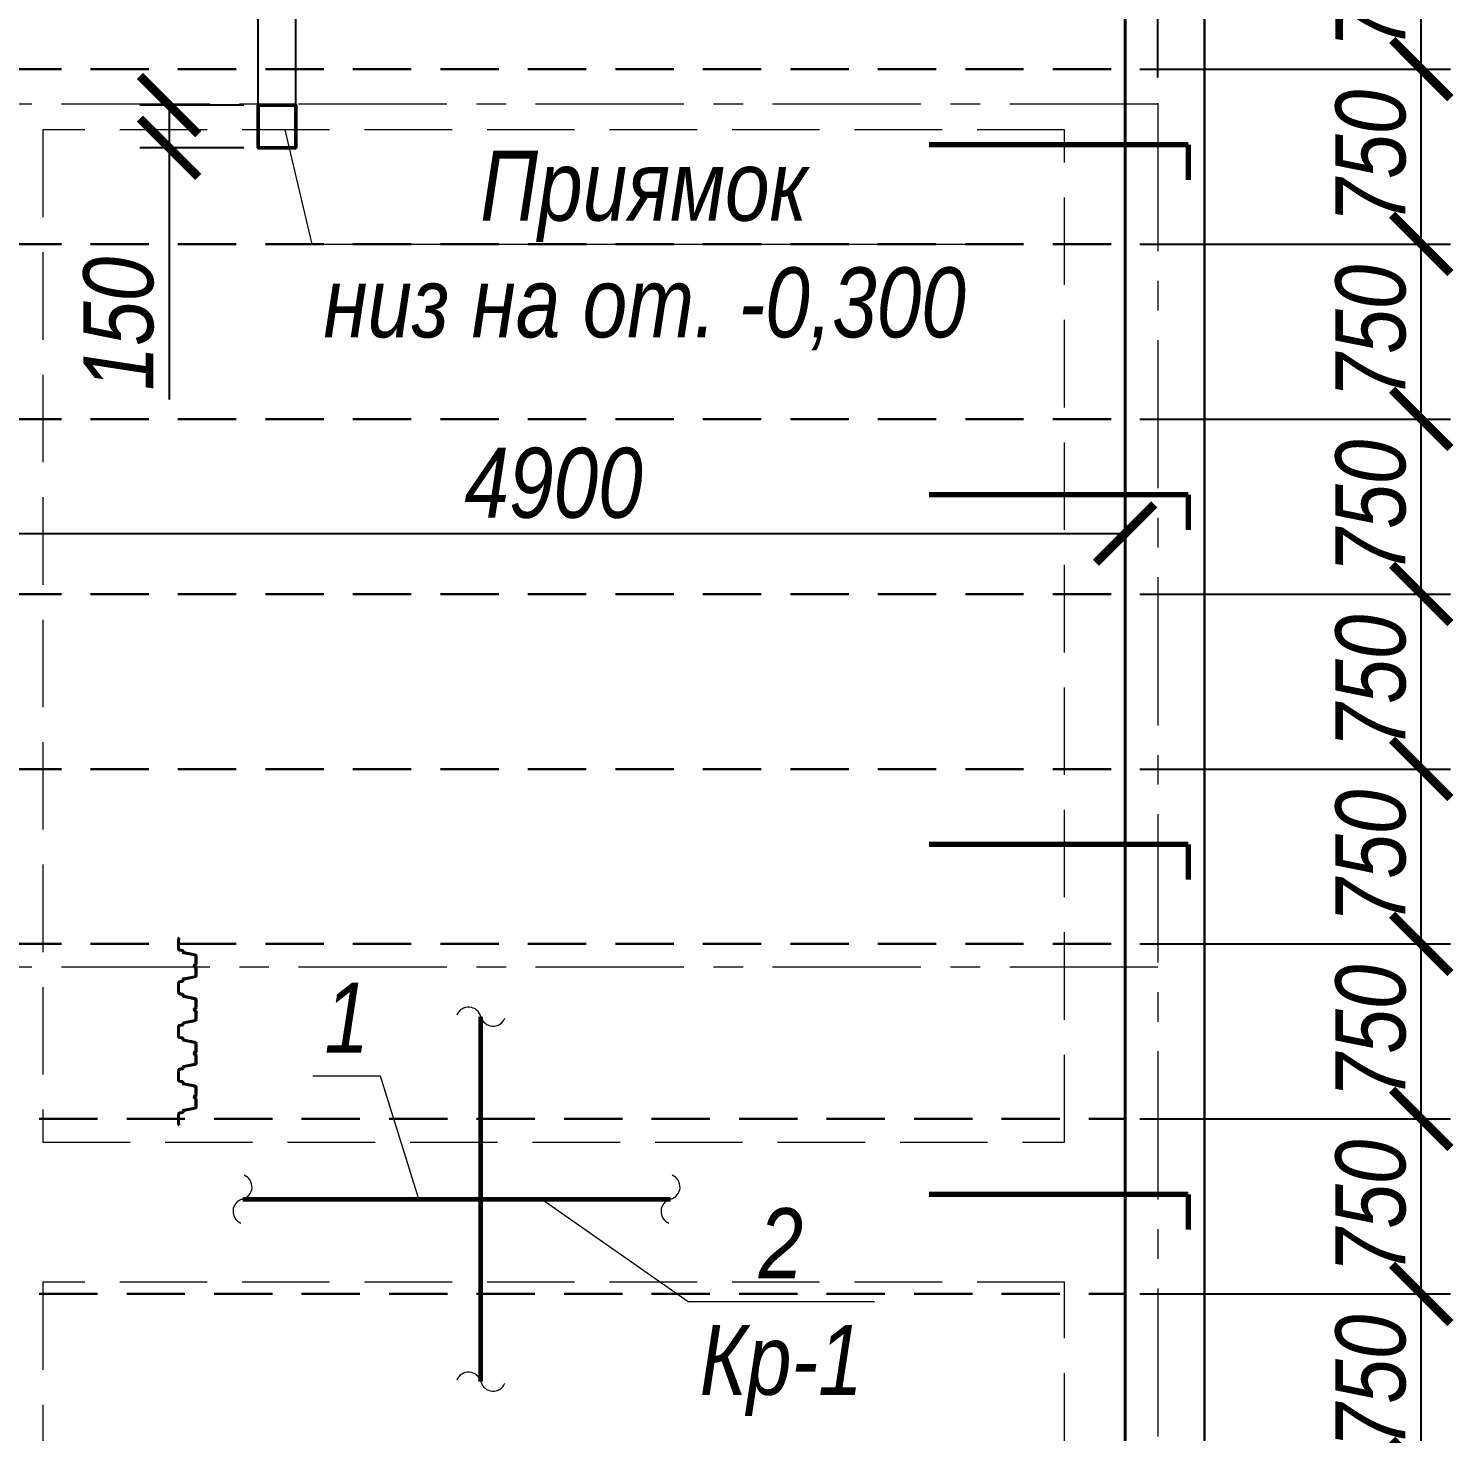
# Model space of a CAD drawing. Header units: millimetres. Extents: x 1582001 to 3303937, y 226471 to 491235.
# Drawn here: x 1598112 to 1604220, y 305023 to 311036 of the extents above; entities that cross this region are included whole.
import ezdxf

# ---------------------------------------------------------------- set-up
doc = ezdxf.new("R2010")
doc.units = ezdxf.units.MM
for name, pattern in [('CENTER', [50.8, 31.75, -6.35, 6.35, -6.35]), ('DASHED2', [0.375, 0.25, -0.125]), ('GOST2.303 4', [7, 5, -2, 0])]:
    doc.linetypes.add(name, pattern=pattern)
doc.layers.get('Defpoints').update_dxf_attribs({"color": 255, "lineweight": 30})
for name, color, linetype, lineweight in [('Окна', 4, 'Continuous', 18), ('Оси', 251, 'CENTER', 9), ('перекрытия', 7, 'Continuous', 40), ('Размеры', 7, 'Continuous', 18), ('средние', 92, 'Continuous', 30), ('Стены несущие', 7, 'Continuous', 40), ('тонкие', 163, 'Continuous', 20), ('Штриховки', 251, 'Continuous', 20)]:
    doc.layers.add(name, color=color, linetype=linetype, lineweight=lineweight)
doc.styles.get("Standard").update_dxf_attribs({"font": 'ARIALNI.TTF', "height": 300})
doc.styles.add('Текст', font='ARIALNI.TTF')
doc.dimstyles.new('ISO-25', dxfattribs={"dimscale": 100, "dimtxt": 2.5, "dimasz": 2.5, "dimexe": 1.25, "dimexo": 0.625, "dimtad": 1, "dimdec": 0, "dimtxsty": 'Standard', "dimblk": 'ARCHTICK', "dimcen": 2.5, "dimadec": 0, "dimazin": 0, "dimtfac": 1, "dimtdec": 0, "dimtmove": 0, "dimatfit": 3, "dimfxl": 0, "dimarcsym": 0})

# ---------------------------------------------------------------- blocks, each defined once
blk = doc.blocks.new('_ArchTick')
at = {"color": 0, "linetype": 'ByBlock', "const_width": 0.15}
blk.add_lwpolyline([(-0.5, -0.5), (0.5, 0.5)], dxfattribs=at)
blk = doc.blocks.new('*D1530')
at = {"layer": 'Defpoints', "color": 0, "lineweight": -3, "ltscale": 100, "transparency": 16777216}
for p in [(1602812.4, 305612.3), (1604081.7, 305612.3), (1602812.4, 304862.3)]:
    blk.add_point(p, dxfattribs=at)
at = {"layer": 'Размеры', "color": 0, "lineweight": -2, "ltscale": 100, "transparency": 16777216}
for p, q in [((1602874.9, 305612.3), (1604206.7, 305612.3)), ((1604081.7, 304862.3), (1604081.7, 305612.3)), ((1602874.9, 304862.3), (1604206.7, 304862.3))]:
    blk.add_line(p, q, dxfattribs=at)
at = {"layer": 'Размеры', "color": 0, "lineweight": -2, "ltscale": 100, "transparency": 16777216, "xscale": 250, "yscale": 250, "zscale": 250}
for p, rotation in [((1604081.7, 305612.3), 90), ((1604081.7, 304862.3), 270)]:
    blk.add_blockref('_ArchTick', p, dxfattribs=dict(at, rotation=rotation))
at = {"layer": 'Размеры', "color": 0, "ltscale": 100, "transparency": 16777216, "insert": (1603866, 305237.3), "char_height": 300, "attachment_point": 5, "rotation": 90}
blk.add_mtext('750', dxfattribs=at)
blk = doc.blocks.new('*D1531')
at = {"layer": 'Defpoints', "color": 0, "lineweight": -3, "ltscale": 100, "transparency": 16777216}
for p in [(1602812.4, 306362.3), (1604081.7, 306362.3), (1602812.4, 305612.3)]:
    blk.add_point(p, dxfattribs=at)
at = {"layer": 'Размеры', "color": 0, "lineweight": -2, "ltscale": 100, "transparency": 16777216}
for p, q in [((1602874.9, 306362.3), (1604206.7, 306362.3)), ((1604081.7, 305612.3), (1604081.7, 306362.3)), ((1602874.9, 305612.3), (1604206.7, 305612.3))]:
    blk.add_line(p, q, dxfattribs=at)
at = {"layer": 'Размеры', "color": 0, "lineweight": -2, "ltscale": 100, "transparency": 16777216, "xscale": 250, "yscale": 250, "zscale": 250}
for p, rotation in [((1604081.7, 306362.3), 90), ((1604081.7, 305612.3), 270)]:
    blk.add_blockref('_ArchTick', p, dxfattribs=dict(at, rotation=rotation))
at = {"layer": 'Размеры', "color": 0, "ltscale": 100, "transparency": 16777216, "insert": (1603866, 305987.3), "char_height": 300, "attachment_point": 5, "rotation": 90}
blk.add_mtext('750', dxfattribs=at)
blk = doc.blocks.new('*D1532')
at = {"layer": 'Defpoints', "color": 0, "lineweight": -3, "ltscale": 100, "transparency": 16777216}
for p in [(1602812.4, 307112.3), (1604081.7, 307112.3), (1602812.4, 306362.3)]:
    blk.add_point(p, dxfattribs=at)
at = {"layer": 'Размеры', "color": 0, "lineweight": -2, "ltscale": 100, "transparency": 16777216}
for p, q in [((1602874.9, 307112.3), (1604206.7, 307112.3)), ((1604081.7, 306362.3), (1604081.7, 307112.3)), ((1602874.9, 306362.3), (1604206.7, 306362.3))]:
    blk.add_line(p, q, dxfattribs=at)
at = {"layer": 'Размеры', "color": 0, "lineweight": -2, "ltscale": 100, "transparency": 16777216, "xscale": 250, "yscale": 250, "zscale": 250}
for p, rotation in [((1604081.7, 307112.3), 90), ((1604081.7, 306362.3), 270)]:
    blk.add_blockref('_ArchTick', p, dxfattribs=dict(at, rotation=rotation))
at = {"layer": 'Размеры', "color": 0, "ltscale": 100, "transparency": 16777216, "insert": (1603866, 306737.3), "char_height": 300, "attachment_point": 5, "rotation": 90}
blk.add_mtext('750', dxfattribs=at)
blk = doc.blocks.new('*D1533')
at = {"layer": 'Defpoints', "color": 0, "lineweight": -3, "ltscale": 100, "transparency": 16777216}
for p in [(1602812.4, 307862.3), (1604081.7, 307862.3), (1602812.4, 307112.3)]:
    blk.add_point(p, dxfattribs=at)
at = {"layer": 'Размеры', "color": 0, "lineweight": -2, "ltscale": 100, "transparency": 16777216}
for p, q in [((1602874.9, 307862.3), (1604206.7, 307862.3)), ((1604081.7, 307112.3), (1604081.7, 307862.3)), ((1602874.9, 307112.3), (1604206.7, 307112.3))]:
    blk.add_line(p, q, dxfattribs=at)
at = {"layer": 'Размеры', "color": 0, "lineweight": -2, "ltscale": 100, "transparency": 16777216, "xscale": 250, "yscale": 250, "zscale": 250}
for p, rotation in [((1604081.7, 307862.3), 90), ((1604081.7, 307112.3), 270)]:
    blk.add_blockref('_ArchTick', p, dxfattribs=dict(at, rotation=rotation))
at = {"layer": 'Размеры', "color": 0, "ltscale": 100, "transparency": 16777216, "insert": (1603866, 307487.3), "char_height": 300, "attachment_point": 5, "rotation": 90}
blk.add_mtext('750', dxfattribs=at)
blk = doc.blocks.new('*D1534')
at = {"layer": 'Defpoints', "color": 0, "lineweight": -3, "ltscale": 100, "transparency": 16777216}
for p in [(1602812.4, 308612.3), (1604081.7, 308612.3), (1602812.4, 307862.3)]:
    blk.add_point(p, dxfattribs=at)
at = {"layer": 'Размеры', "color": 0, "lineweight": -2, "ltscale": 100, "transparency": 16777216}
for p, q in [((1602874.9, 308612.3), (1604206.7, 308612.3)), ((1604081.7, 307862.3), (1604081.7, 308612.3)), ((1602874.9, 307862.3), (1604206.7, 307862.3))]:
    blk.add_line(p, q, dxfattribs=at)
at = {"layer": 'Размеры', "color": 0, "lineweight": -2, "ltscale": 100, "transparency": 16777216, "xscale": 250, "yscale": 250, "zscale": 250}
for p, rotation in [((1604081.7, 308612.3), 90), ((1604081.7, 307862.3), 270)]:
    blk.add_blockref('_ArchTick', p, dxfattribs=dict(at, rotation=rotation))
at = {"layer": 'Размеры', "color": 0, "ltscale": 100, "transparency": 16777216, "insert": (1603866, 308237.3), "char_height": 300, "attachment_point": 5, "rotation": 90}
blk.add_mtext('750', dxfattribs=at)
blk = doc.blocks.new('*D1535')
at = {"layer": 'Defpoints', "color": 0, "lineweight": -3, "ltscale": 100, "transparency": 16777216}
for p in [(1602812.4, 309362.3), (1604081.7, 309362.3), (1602812.4, 308612.3)]:
    blk.add_point(p, dxfattribs=at)
at = {"layer": 'Размеры', "color": 0, "lineweight": -2, "ltscale": 100, "transparency": 16777216}
for p, q in [((1602874.9, 309362.3), (1604206.7, 309362.3)), ((1604081.7, 308612.3), (1604081.7, 309362.3)), ((1602874.9, 308612.3), (1604206.7, 308612.3))]:
    blk.add_line(p, q, dxfattribs=at)
at = {"layer": 'Размеры', "color": 0, "lineweight": -2, "ltscale": 100, "transparency": 16777216, "xscale": 250, "yscale": 250, "zscale": 250}
for p, rotation in [((1604081.7, 309362.3), 90), ((1604081.7, 308612.3), 270)]:
    blk.add_blockref('_ArchTick', p, dxfattribs=dict(at, rotation=rotation))
at = {"layer": 'Размеры', "color": 0, "ltscale": 100, "transparency": 16777216, "insert": (1603866, 308987.3), "char_height": 300, "attachment_point": 5, "rotation": 90}
blk.add_mtext('750', dxfattribs=at)
blk = doc.blocks.new('*D1536')
at = {"layer": 'Defpoints', "color": 0, "lineweight": -3, "ltscale": 100, "transparency": 16777216}
for p in [(1602812.4, 310112.3), (1604081.7, 310112.3), (1602812.4, 309362.3)]:
    blk.add_point(p, dxfattribs=at)
at = {"layer": 'Размеры', "color": 0, "lineweight": -2, "ltscale": 100, "transparency": 16777216}
for p, q in [((1602874.9, 310112.3), (1604206.7, 310112.3)), ((1604081.7, 309362.3), (1604081.7, 310112.3)), ((1602874.9, 309362.3), (1604206.7, 309362.3))]:
    blk.add_line(p, q, dxfattribs=at)
at = {"layer": 'Размеры', "color": 0, "lineweight": -2, "ltscale": 100, "transparency": 16777216, "xscale": 250, "yscale": 250, "zscale": 250}
for p, rotation in [((1604081.7, 310112.3), 90), ((1604081.7, 309362.3), 270)]:
    blk.add_blockref('_ArchTick', p, dxfattribs=dict(at, rotation=rotation))
at = {"layer": 'Размеры', "color": 0, "ltscale": 100, "transparency": 16777216, "insert": (1603866, 309737.3), "char_height": 300, "attachment_point": 5, "rotation": 90}
blk.add_mtext('750', dxfattribs=at)
blk = doc.blocks.new('*D1537')
at = {"layer": 'Defpoints', "color": 0, "lineweight": -3, "ltscale": 100, "transparency": 16777216}
for p in [(1602812.4, 310862.3), (1604081.7, 310862.3), (1602812.4, 310112.3)]:
    blk.add_point(p, dxfattribs=at)
at = {"layer": 'Размеры', "color": 0, "lineweight": -2, "ltscale": 100, "transparency": 16777216}
for p, q in [((1602874.9, 310862.3), (1604206.7, 310862.3)), ((1604081.7, 310112.3), (1604081.7, 310862.3)), ((1602874.9, 310112.3), (1604206.7, 310112.3))]:
    blk.add_line(p, q, dxfattribs=at)
at = {"layer": 'Размеры', "color": 0, "lineweight": -2, "ltscale": 100, "transparency": 16777216, "xscale": 250, "yscale": 250, "zscale": 250}
for p, rotation in [((1604081.7, 310862.3), 90), ((1604081.7, 310112.3), 270)]:
    blk.add_blockref('_ArchTick', p, dxfattribs=dict(at, rotation=rotation))
at = {"layer": 'Размеры', "color": 0, "ltscale": 100, "transparency": 16777216, "insert": (1603866, 310487.3), "char_height": 300, "attachment_point": 5, "rotation": 90}
blk.add_mtext('750', dxfattribs=at)
blk = doc.blocks.new('*D1538')
at = {"layer": 'Defpoints', "color": 0, "lineweight": -3, "ltscale": 100, "transparency": 16777216}
for p in [(1602812.4, 311612.3), (1604081.7, 311612.3), (1602812.4, 310862.3)]:
    blk.add_point(p, dxfattribs=at)
at = {"layer": 'Размеры', "color": 0, "lineweight": -2, "ltscale": 100, "transparency": 16777216}
for p, q in [((1602874.9, 311612.3), (1604206.7, 311612.3)), ((1604081.7, 310862.3), (1604081.7, 311612.3)), ((1602874.9, 310862.3), (1604206.7, 310862.3))]:
    blk.add_line(p, q, dxfattribs=at)
at = {"layer": 'Размеры', "color": 0, "lineweight": -2, "ltscale": 100, "transparency": 16777216, "xscale": 250, "yscale": 250, "zscale": 250}
for p, rotation in [((1604081.7, 311612.3), 90), ((1604081.7, 310862.3), 270)]:
    blk.add_blockref('_ArchTick', p, dxfattribs=dict(at, rotation=rotation))
at = {"layer": 'Размеры', "color": 0, "ltscale": 100, "transparency": 16777216, "insert": (1603866, 311237.3), "char_height": 300, "attachment_point": 5, "rotation": 90}
blk.add_mtext('750', dxfattribs=at)
blk = doc.blocks.new('*D1506')
at = {"layer": 'Defpoints', "color": 0, "lineweight": -3, "ltscale": 100, "transparency": 16777216}
for p in [(1602812.4, 309164.6), (1597912.4, 309118.8), (1602812.4, 308871.2)]:
    blk.add_point(p, dxfattribs=at)
at = {"layer": 'Размеры', "color": 0, "lineweight": -2, "ltscale": 100, "transparency": 16777216}
for p, q in [((1602812.4, 309102.1), (1602812.4, 308746.2)), ((1597912.4, 309056.3), (1597912.4, 308746.2)), ((1597912.4, 308871.2), (1602812.4, 308871.2))]:
    blk.add_line(p, q, dxfattribs=at)
at = {"layer": 'Размеры', "color": 0, "lineweight": -2, "ltscale": 100, "transparency": 16777216, "xscale": 250, "yscale": 250, "zscale": 250, "rotation": 180}
blk.add_blockref('_ArchTick', (1597912.4, 308871.2), dxfattribs=at)
at = {"layer": 'Размеры', "color": 0, "lineweight": -2, "ltscale": 100, "transparency": 16777216, "xscale": 250, "yscale": 250, "zscale": 250}
blk.add_blockref('_ArchTick', (1602812.4, 308871.2), dxfattribs=at)
at = {"layer": 'Размеры', "color": 0, "ltscale": 100, "transparency": 16777216, "insert": (1600362.4, 309086.9), "char_height": 300, "attachment_point": 5}
blk.add_mtext('4900', dxfattribs=at)
blk = doc.blocks.new('*D2059')
at = {"layer": 'Defpoints', "color": 0, "lineweight": -3, "ltscale": 100, "transparency": 16777216}
for p in [(1599096.4, 311699.6), (1599096.4, 310524.9), (1599257.1, 310524.9)]:
    blk.add_point(p, dxfattribs=at)
at = {"layer": 'Размеры', "color": 0, "lineweight": -2, "ltscale": 100, "transparency": 16777216}
for p, q in [((1599096.4, 310587.4), (1599096.4, 311824.6)), ((1599257.1, 310587.4), (1599257.1, 311824.6)), ((1599096.4, 311699.6), (1598195.7, 311699.6)), ((1599257.1, 311699.6), (1599096.4, 311699.6))]:
    blk.add_line(p, q, dxfattribs=at)
at = {"layer": 'Размеры', "color": 0, "lineweight": -2, "ltscale": 100, "transparency": 16777216, "xscale": 250, "yscale": 250, "zscale": 250, "rotation": 180}
blk.add_blockref('_ArchTick', (1599096.4, 311699.6), dxfattribs=at)
at = {"layer": 'Размеры', "color": 0, "lineweight": -2, "ltscale": 100, "transparency": 16777216, "xscale": 250, "yscale": 250, "zscale": 250}
blk.add_blockref('_ArchTick', (1599257.1, 311699.6), dxfattribs=at)
at = {"layer": 'Размеры', "color": 0, "ltscale": 100, "transparency": 16777216, "insert": (1598521, 311915.3), "char_height": 300, "attachment_point": 5}
blk.add_mtext('150', dxfattribs=at)
blk = doc.blocks.new('*D2060')
at = {"layer": 'Defpoints', "color": 0, "lineweight": -3, "ltscale": 100, "transparency": 16777216}
for p in [(1602952.4, 311699.6), (1599257.1, 310763.6), (1602952.4, 310763.6)]:
    blk.add_point(p, dxfattribs=at)
at = {"layer": 'Размеры', "color": 0, "lineweight": -2, "ltscale": 100, "transparency": 16777216}
for p, q in [((1599257.1, 310826.1), (1599257.1, 311824.6)), ((1602952.4, 310826.1), (1602952.4, 311824.6)), ((1599257.1, 311699.6), (1602952.4, 311699.6))]:
    blk.add_line(p, q, dxfattribs=at)
at = {"layer": 'Размеры', "color": 0, "lineweight": -2, "ltscale": 100, "transparency": 16777216, "xscale": 250, "yscale": 250, "zscale": 250, "rotation": 180}
blk.add_blockref('_ArchTick', (1599257.1, 311699.6), dxfattribs=at)
at = {"layer": 'Размеры', "color": 0, "lineweight": -2, "ltscale": 100, "transparency": 16777216, "xscale": 250, "yscale": 250, "zscale": 250}
blk.add_blockref('_ArchTick', (1602952.4, 311699.6), dxfattribs=at)
at = {"layer": 'Размеры', "color": 0, "ltscale": 100, "transparency": 16777216, "insert": (1601104.7, 311915.3), "char_height": 300, "attachment_point": 5}
blk.add_mtext('3650', dxfattribs=at)
blk = doc.blocks.new('*D2061')
at = {"layer": 'Defpoints', "color": 0, "lineweight": -3, "ltscale": 100, "transparency": 16777216}
for p in [(1599096.4, 310708.1), (1598714.1, 310524.9), (1599096.4, 310524.9)]:
    blk.add_point(p, dxfattribs=at)
at = {"layer": 'Размеры', "color": 0, "lineweight": -2, "ltscale": 100, "transparency": 16777216}
for p, q in [((1599033.9, 310708.1), (1598589.1, 310708.1)), ((1598714.1, 310708.1), (1598714.1, 310524.9)), ((1599033.9, 310524.9), (1598589.1, 310524.9)), ((1598714.1, 310524.9), (1598714.1, 309445.9))]:
    blk.add_line(p, q, dxfattribs=at)
at = {"layer": 'Размеры', "color": 0, "lineweight": -2, "ltscale": 100, "transparency": 16777216, "xscale": 250, "yscale": 250, "zscale": 250}
for p, rotation in [((1598714.1, 310708.1), 90), ((1598714.1, 310524.9), 270)]:
    blk.add_blockref('_ArchTick', p, dxfattribs=dict(at, rotation=rotation))
at = {"layer": 'Размеры', "color": 0, "ltscale": 100, "transparency": 16777216, "insert": (1598498.4, 309771.3), "char_height": 300, "attachment_point": 5, "rotation": 90}
blk.add_mtext('150', dxfattribs=at)

msp = doc.modelspace()

# ---------------------------------------------------------------- linework, layer by layer
at = {"layer": 'Окна', "color": 1, "lineweight": 50}
msp.add_lwpolyline([(1599096.4, 310708.1), (1599257.1, 310708.1), (1599257.1, 310524.9), (1599096.4, 310524.9)], close=True, dxfattribs=at)
at = {"layer": 'Оси', "ltscale": 20}
for p, q in [((1602952.4, 316812.3), (1602952.4, 296389.3)), ((1602952.4, 310712.3), (1584888.8, 310712.3)), ((1602952.4, 307012.3), (1584888.8, 307012.3))]:
    msp.add_line(p, q, dxfattribs=at)
at = {"layer": 'перекрытия', "lineweight": 40, "ltscale": 100}
for p, q in [((1598753.9, 307132.3), (1598753.9, 307092.2)), ((1598754.8, 307132.3), (1598754.8, 307092.2)), ((1598770.7, 307084), (1598758.8, 307086.3)), ((1598770.7, 307084), (1598758.8, 307086.3)), ((1598770.9, 307084.9), (1598759, 307087.2)), ((1598770.9, 307084.9), (1598759, 307087.2)), ((1598773.9, 307078.6), (1598773.9, 307080.1)), ((1598773.9, 307078.6), (1598773.9, 307080.1)), ((1598774.8, 307078.6), (1598774.8, 307080.1)), ((1598774.8, 307078.6), (1598774.8, 307080.1)), ((1598824.9, 307065.3), (1598777.2, 307074.7)), ((1598825.1, 307066.2), (1598777.3, 307075.6)), ((1598821.9, 307017.5), (1598821.9, 307019.6)), ((1598822.8, 307017.5), (1598822.8, 307019.6)), ((1598828.9, 307027.5), (1598828.9, 307060.4)), ((1598828.9, 306976.6), (1598828.9, 307009.5)), ((1598829.8, 307027.5), (1598829.8, 307060.4)), ((1598829.8, 306976.6), (1598829.8, 307009.5)), ((1598753.9, 306944.8), (1598753.9, 306904.7)), ((1598754.8, 306944.8), (1598754.8, 306904.7)), ((1598770.7, 306953.1), (1598758.8, 306950.7)), ((1598770.9, 306952.2), (1598759, 306949.8)), ((1598773.9, 306958.4), (1598773.9, 306957)), ((1598774.8, 306958.4), (1598774.8, 306957)), ((1598824.9, 306971.7), (1598777.2, 306962.3)), ((1598825.1, 306970.9), (1598777.3, 306961.5)), ((1598770.7, 306896.5), (1598758.8, 306898.8)), ((1598770.7, 306896.5), (1598758.8, 306898.8)), ((1598770.9, 306897.4), (1598759, 306899.7)), ((1598770.9, 306897.4), (1598759, 306899.7)), ((1598773.9, 306891.1), (1598773.9, 306892.6)), ((1598773.9, 306891.1), (1598773.9, 306892.6)), ((1598774.8, 306891.1), (1598774.8, 306892.6)), ((1598774.8, 306891.1), (1598774.8, 306892.6)), ((1598824.9, 306877.8), (1598777.2, 306887.2)), ((1598825.1, 306878.7), (1598777.3, 306888.1)), ((1598821.9, 306830), (1598821.9, 306832.1)), ((1598822.8, 306830), (1598822.8, 306832.1)), ((1598828.9, 306840), (1598828.9, 306872.9)), ((1598829.8, 306840), (1598829.8, 306872.9)), ((1598770.7, 306765.6), (1598758.8, 306763.2)), ((1598770.9, 306764.7), (1598759, 306762.3)), ((1598773.9, 306770.9), (1598773.9, 306769.5)), ((1598774.8, 306770.9), (1598774.8, 306769.5)), ((1598824.9, 306784.2), (1598777.2, 306774.8)), ((1598825.1, 306783.4), (1598777.3, 306774)), ((1598828.9, 306789.1), (1598828.9, 306822)), ((1598829.8, 306789.1), (1598829.8, 306822)), ((1598753.9, 306757.3), (1598753.9, 306717.2)), ((1598754.8, 306757.3), (1598754.8, 306717.2)), ((1598770.7, 306709), (1598758.8, 306711.3)), ((1598770.7, 306709), (1598758.8, 306711.3)), ((1598770.9, 306709.9), (1598759, 306712.2)), ((1598770.9, 306709.9), (1598759, 306712.2)), ((1598773.9, 306703.6), (1598773.9, 306705.1)), ((1598773.9, 306703.6), (1598773.9, 306705.1)), ((1598774.8, 306703.6), (1598774.8, 306705.1)), ((1598774.8, 306703.6), (1598774.8, 306705.1)), ((1598825.1, 306691.2), (1598777.3, 306700.6)), ((1598824.9, 306690.3), (1598777.2, 306699.7)), ((1598821.9, 306642.5), (1598821.9, 306644.6)), ((1598822.8, 306642.5), (1598822.8, 306644.6)), ((1598828.9, 306652.5), (1598828.9, 306685.4)), ((1598829.8, 306652.5), (1598829.8, 306685.4)), ((1598770.7, 306578.1), (1598758.8, 306575.7)), ((1598773.9, 306583.4), (1598773.9, 306582)), ((1598774.8, 306583.4), (1598774.8, 306582)), ((1598824.9, 306596.7), (1598777.2, 306587.3)), ((1598825.1, 306595.9), (1598777.3, 306586.5)), ((1598828.9, 306601.6), (1598828.9, 306634.5)), ((1598829.8, 306601.6), (1598829.8, 306634.5)), ((1598753.9, 306569.8), (1598753.9, 306529.7)), ((1598754.8, 306569.8), (1598754.8, 306529.7)), ((1598770.7, 306521.5), (1598758.8, 306523.8)), ((1598770.7, 306521.5), (1598758.8, 306523.8)), ((1598770.9, 306577.2), (1598759, 306574.8)), ((1598770.9, 306522.4), (1598759, 306524.7)), ((1598770.9, 306522.4), (1598759, 306524.7)), ((1598773.9, 306516.1), (1598773.9, 306517.6)), ((1598773.9, 306516.1), (1598773.9, 306517.6)), ((1598774.8, 306516.1), (1598774.8, 306517.6)), ((1598774.8, 306516.1), (1598774.8, 306517.6)), ((1598824.9, 306502.8), (1598777.2, 306512.2)), ((1598825.1, 306503.7), (1598777.3, 306513.1)), ((1598821.9, 306455), (1598821.9, 306457.1)), ((1598822.8, 306455), (1598822.8, 306457.1)), ((1598828.9, 306465), (1598828.9, 306497.9)), ((1598829.8, 306465), (1598829.8, 306497.9)), ((1598773.9, 306395.9), (1598773.9, 306394.5)), ((1598774.8, 306395.9), (1598774.8, 306394.5)), ((1598824.9, 306409.2), (1598777.2, 306399.8)), ((1598825.1, 306408.4), (1598777.3, 306399)), ((1598828.9, 306414.1), (1598828.9, 306447)), ((1598829.8, 306414.1), (1598829.8, 306447)), ((1598753.9, 306382.3), (1598753.9, 306342.2)), ((1598754.8, 306382.3), (1598754.8, 306342.2)), ((1598770.7, 306390.6), (1598758.8, 306388.2)), ((1598770.9, 306389.7), (1598759, 306387.3))]:
    msp.add_line(p, q, dxfattribs=at)
for centre, radius, start, end in [((1598759.9, 307132.3), 6, 101.12617, 180), ((1598759.9, 307132.3), 5.1, 101.12617, 180), ((1598759.9, 307092.2), 6, 180, 258.87383), ((1598759.9, 307092.2), 6, 180, 258.87383), ((1598759.9, 307092.2), 5.1, 180, 258.87383), ((1598759.9, 307092.2), 5.1, 180, 258.87383), ((1598769.9, 307080.1), 4, 0, 78.87383), ((1598769.9, 307080.1), 4, 0, 78.87383), ((1598769.9, 307080.1), 4.9, 0, 78.87383), ((1598769.9, 307080.1), 4.9, 0, 78.87383), ((1598777.9, 307078.6), 4, 180, 258.87383), ((1598777.9, 307078.6), 4, 180, 258.87383), ((1598777.9, 307078.6), 3.1, 180, 258.87383), ((1598777.9, 307078.6), 3.1, 180, 258.87383), ((1598825.9, 307019.6), 4, 97.18076, 180), ((1598825.9, 307017.5), 4, 180, 262.81924), ((1598825.9, 307019.6), 3.1, 97.18076, 180), ((1598825.9, 307017.5), 3.1, 180, 262.81924), ((1598823.9, 307060.4), 5, 0, 78.87383), ((1598823.9, 307060.4), 5.9, 0, 78.87383), ((1598824.9, 307027.5), 4, 277.18076, 0), ((1598824.9, 307009.5), 4, 0, 82.81924), ((1598824.9, 307027.5), 4.9, 277.18076, 0), ((1598824.9, 307009.5), 4.9, 0, 82.81924), ((1598759.9, 306944.8), 6, 101.12617, 180), ((1598759.9, 306944.8), 5.1, 101.12617, 180), ((1598769.9, 306957), 4, 281.12617, 0), ((1598769.9, 306957), 4.9, 281.12617, 0), ((1598777.9, 306958.4), 4, 101.12617, 180), ((1598777.9, 306958.4), 3.1, 101.12617, 180), ((1598823.9, 306976.6), 5, 281.12617, 0), ((1598823.9, 306976.6), 5.9, 281.12617, 0), ((1598759.9, 306904.7), 6, 180, 258.87383), ((1598759.9, 306904.7), 6, 180, 258.87383), ((1598759.9, 306904.7), 5.1, 180, 258.87383), ((1598759.9, 306904.7), 5.1, 180, 258.87383), ((1598769.9, 306892.6), 4, 0, 78.87383), ((1598769.9, 306892.6), 4, 0, 78.87383), ((1598769.9, 306892.6), 4.9, 0, 78.87383), ((1598769.9, 306892.6), 4.9, 0, 78.87383), ((1598777.9, 306891.1), 4, 180, 258.87383), ((1598777.9, 306891.1), 4, 180, 258.87383), ((1598777.9, 306891.1), 3.1, 180, 258.87383), ((1598777.9, 306891.1), 3.1, 180, 258.87383), ((1598825.9, 306832.1), 4, 97.18076, 180), ((1598825.9, 306830), 4, 180, 262.81924), ((1598825.9, 306832.1), 3.1, 97.18076, 180), ((1598825.9, 306830), 3.1, 180, 262.81924), ((1598823.9, 306872.9), 5, 0, 78.87383), ((1598823.9, 306872.9), 5.9, 0, 78.87383), ((1598824.9, 306840), 4, 277.18076, 0), ((1598824.9, 306822), 4, 0, 82.81924), ((1598824.9, 306840), 4.9, 277.18076, 0), ((1598824.9, 306822), 4.9, 0, 82.81924), ((1598759.9, 306757.3), 6, 101.12617, 180), ((1598759.9, 306757.3), 5.1, 101.12617, 180), ((1598769.9, 306769.5), 4, 281.12617, 0), ((1598769.9, 306769.5), 4.9, 281.12617, 0), ((1598777.9, 306770.9), 4, 101.12617, 180), ((1598777.9, 306770.9), 3.1, 101.12617, 180), ((1598823.9, 306789.1), 5, 281.12617, 0), ((1598823.9, 306789.1), 5.9, 281.12617, 0), ((1598759.9, 306717.2), 6, 180, 258.87383), ((1598759.9, 306717.2), 6, 180, 258.87383), ((1598759.9, 306717.2), 5.1, 180, 258.87383), ((1598759.9, 306717.2), 5.1, 180, 258.87383), ((1598769.9, 306705.1), 4, 0, 78.87383), ((1598769.9, 306705.1), 4, 0, 78.87383), ((1598769.9, 306705.1), 4.9, 0, 78.87383), ((1598769.9, 306705.1), 4.9, 0, 78.87383), ((1598777.9, 306703.6), 4, 180, 258.87383), ((1598777.9, 306703.6), 4, 180, 258.87383), ((1598777.9, 306703.6), 3.1, 180, 258.87383), ((1598777.9, 306703.6), 3.1, 180, 258.87383), ((1598825.9, 306644.6), 4, 97.18076, 180), ((1598825.9, 306642.5), 4, 180, 262.81924), ((1598825.9, 306644.6), 3.1, 97.18076, 180), ((1598825.9, 306642.5), 3.1, 180, 262.81924), ((1598823.9, 306685.4), 5, 0, 78.87383), ((1598823.9, 306685.4), 5.9, 0, 78.87383), ((1598824.9, 306652.5), 4, 277.18076, 0), ((1598824.9, 306652.5), 4.9, 277.18076, 0), ((1598824.9, 306634.5), 4.9, 0, 82.81924), ((1598769.9, 306582), 4, 281.12617, 0), ((1598769.9, 306582), 4.9, 281.12617, 0), ((1598777.9, 306583.4), 4, 101.12617, 180), ((1598777.9, 306583.4), 3.1, 101.12617, 180), ((1598823.9, 306601.6), 5, 281.12617, 0), ((1598823.9, 306601.6), 5.9, 281.12617, 0), ((1598824.9, 306634.5), 4, 0, 82.81924), ((1598759.9, 306569.8), 6, 101.12617, 180), ((1598759.9, 306529.7), 6, 180, 258.87383), ((1598759.9, 306529.7), 6, 180, 258.87383), ((1598759.9, 306569.8), 5.1, 101.12617, 180), ((1598759.9, 306529.7), 5.1, 180, 258.87383), ((1598759.9, 306529.7), 5.1, 180, 258.87383), ((1598769.9, 306517.6), 4, 0, 78.87383), ((1598769.9, 306517.6), 4, 0, 78.87383), ((1598769.9, 306517.6), 4.9, 0, 78.87383), ((1598769.9, 306517.6), 4.9, 0, 78.87383), ((1598777.9, 306516.1), 4, 180, 258.87383), ((1598777.9, 306516.1), 4, 180, 258.87383), ((1598777.9, 306516.1), 3.1, 180, 258.87383), ((1598777.9, 306516.1), 3.1, 180, 258.87383), ((1598825.9, 306457.1), 4, 97.18076, 180), ((1598825.9, 306457.1), 3.1, 97.18076, 180), ((1598823.9, 306497.9), 5, 0, 78.87383), ((1598823.9, 306497.9), 5.9, 0, 78.87383), ((1598824.9, 306465), 4, 277.18076, 0), ((1598824.9, 306465), 4.9, 277.18076, 0), ((1598777.9, 306395.9), 4, 101.12617, 180), ((1598777.9, 306395.9), 3.1, 101.12617, 180), ((1598825.9, 306455), 4, 180, 262.81924), ((1598825.9, 306455), 3.1, 180, 262.81924), ((1598823.9, 306414.1), 5, 281.12617, 0), ((1598823.9, 306414.1), 5.9, 281.12617, 0), ((1598824.9, 306447), 4, 0, 82.81924), ((1598824.9, 306447), 4.9, 0, 82.81924), ((1598759.9, 306382.3), 6, 101.12617, 180), ((1598759.9, 306342.2), 6, 180, 258.87383), ((1598759.9, 306342.2), 6, 180, 258.87383), ((1598759.9, 306342.2), 6, 180, 258.87383), ((1598759.9, 306382.3), 5.1, 101.12617, 180), ((1598759.9, 306342.2), 5.1, 180, 258.87383), ((1598759.9, 306342.2), 5.1, 180, 258.87383), ((1598759.9, 306342.2), 5.1, 180, 258.87383), ((1598769.9, 306394.5), 4, 281.12617, 0), ((1598769.9, 306394.5), 4.9, 281.12617, 0)]:
    msp.add_arc(centre, radius, start, end, dxfattribs=at)
at = {"layer": 'Размеры', "ltscale": 100}
for p, q in [((1599209.8, 310602.3), (1599325.8, 310112.3)), ((1599325.8, 310112.3), (1602183.3, 310112.3))]:
    msp.add_line(p, q, dxfattribs=at)
at = {"layer": 'Размеры', "lineweight": 9, "ltscale": 100}
for p, q in [((1599621, 306546), (1599329.9, 306546)), ((1599784.7, 306018.5), (1599621, 306546)), ((1600312.1, 306018.5), (1600938.6, 305579.9)), ((1600938.6, 305579.9), (1601737.7, 305579.9))]:
    msp.add_line(p, q, dxfattribs=at)
at = {"layer": 'средние'}
msp.add_line((1603152.4, 298522.3), (1603152.4, 317202.3), dxfattribs=at)
at = {"layer": 'средние', "linetype": 'DASHED2', "ltscale": 1000}
for p, q in [((1590502.4, 310862.3), (1602812.4, 310862.3)), ((1590502.4, 310112.3), (1602812.4, 310112.3)), ((1590502.4, 309362.3), (1602812.4, 309362.3)), ((1590502.4, 308612.3), (1602812.4, 308612.3)), ((1590502.4, 307862.3), (1602812.4, 307862.3)), ((1590502.4, 307112.3), (1602812.4, 307112.3)), ((1588032.4, 306362.3), (1602812.4, 306362.3)), ((1588032.4, 305612.3), (1602812.4, 305612.3))]:
    msp.add_line(p, q, dxfattribs=at)
at = {"layer": 'Стены несущие', "ltscale": 75}
msp.add_line((1602812.4, 298862.3), (1602812.4, 316862.3), dxfattribs=at)
at = {"layer": 'тонкие', "linetype": 'GOST2.303 4', "ltscale": 75}
for p, q in [((1602552.4, 310602.3), (1598172.4, 310602.3)), ((1598172.4, 310602.3), (1598172.4, 306262.3)), ((1602552.4, 306262.3), (1602552.4, 310602.3)), ((1598172.4, 306262.3), (1602552.4, 306262.3)), ((1598172.4, 305662.6), (1598172.4, 300922.3)), ((1602552.4, 305662.6), (1598172.4, 305662.6)), ((1602552.4, 299122.3), (1602552.4, 305662.6))]:
    msp.add_line(p, q, dxfattribs=at)
at = {"layer": 'Штриховки', "color": 1, "lineweight": 70, "ltscale": 100}
for p, q in [((1603082, 310538.1), (1601972.7, 310538.1)), ((1603082, 310538.1), (1603082, 310388.1)), ((1603082, 309038.1), (1601972.7, 309038.1)), ((1603082, 309038.1), (1603082, 308888.1)), ((1603082, 307538.1), (1601972.7, 307538.1)), ((1603082, 307538.1), (1603082, 307388.1)), ((1603082, 306038.1), (1601972.7, 306038.1)), ((1603082, 306038.1), (1603082, 305888.1))]:
    msp.add_line(p, q, dxfattribs=at)
at = {"layer": 'Штриховки', "color": 1, "ltscale": 100, "const_width": 20}
for points in [[(1600050.4, 306800.7), (1600050.4, 305236.2)], [(1599029, 306018.5), (1600863.6, 306018.5)]]:
    msp.add_lwpolyline(points, dxfattribs=at)
at = {"layer": 'Штриховки', "ltscale": 100}
for centre, start, end in [((1599997.8, 306787.2), 14.42741, 158.31065), ((1600103, 306814.3), 194.42741, 338.31065), ((1599015.5, 306071.1), 284.42741, 68.31065), ((1600850.1, 306071.1), 284.42741, 68.31065), ((1599042.5, 305965.9), 104.42741, 248.31065), ((1600877.1, 305965.9), 104.42741, 248.31065), ((1599997.8, 305222.7), 14.42741, 158.31065), ((1600103, 305249.7), 194.42741, 338.31065)]:
    msp.add_arc(centre, 54.3, start, end, dxfattribs=at)

# ---------------------------------------------------------------- texts
at = {"layer": 'Размеры', "ltscale": 100, "style": 'Текст'}
for s, p in [('Приямок', (1600047.9, 310212.3)), ('низ на от. -0,300', (1599375.8, 309712.3))]:
    msp.add_text(s, height=300, dxfattribs=at).set_placement(p)
at = {"layer": 'Размеры', "lineweight": 9, "ltscale": 100, "style": 'Текст'}
for s, p in [('1', (1599379.9, 306646)), ('2', (1601241.6, 305679.9)), ('Кр-1', (1600988.6, 305179.9))]:
    msp.add_text(s, height=300, dxfattribs=at).set_placement(p)

# ---------------------------------------------------------------- dimensions: what is measured, and where the dimension line sits
at = {"layer": 'Размеры', "ltscale": 100}
for base, p1, p2, text, picture, middle in [((1599096.4, 311699.6), (1599257.1, 310524.9), (1599096.4, 310524.9), '150', '*D2059', (1598521, 311915.3)), ((1602952.4, 311699.6), (1599257.1, 310763.6), (1602952.4, 310763.6), '3650', '*D2060', (1601104.7, 311915.3))]:
    dim = msp.add_linear_dim(base=base, p1=p1, p2=p2, text=text, dimstyle='ISO-25', override={"dimscale": 100, "dimlfac": 1, "dimtxsty": 'Standard', "dimblk1": 'ArchTick', "dimblk2": 'ArchTick', "dimsah": 1, "dimtmove": 0, "dimtolj": 0}, dxfattribs=at)
    dim.commit()
    dim.dimension.update_dxf_attribs({"geometry": picture, "text_midpoint": middle})
for base, p1, p2, picture, middle in [((1604081.7, 311612.3), (1602812.4, 310862.3), (1602812.4, 311612.3), '*D1538', (1603866, 311237.3)), ((1604081.7, 310862.3), (1602812.4, 310112.3), (1602812.4, 310862.3), '*D1537', (1603866, 310487.3)), ((1604081.7, 310112.3), (1602812.4, 309362.3), (1602812.4, 310112.3), '*D1536', (1603866, 309737.3)), ((1604081.7, 309362.3), (1602812.4, 308612.3), (1602812.4, 309362.3), '*D1535', (1603866, 308987.3)), ((1604081.7, 308612.3), (1602812.4, 307862.3), (1602812.4, 308612.3), '*D1534', (1603866, 308237.3)), ((1604081.7, 307862.3), (1602812.4, 307112.3), (1602812.4, 307862.3), '*D1533', (1603866, 307487.3)), ((1604081.7, 307112.3), (1602812.4, 306362.3), (1602812.4, 307112.3), '*D1532', (1603866, 306737.3)), ((1604081.7, 306362.3), (1602812.4, 305612.3), (1602812.4, 306362.3), '*D1531', (1603866, 305987.3)), ((1604081.7, 305612.3), (1602812.4, 304862.3), (1602812.4, 305612.3), '*D1530', (1603866, 305237.3))]:
    dim = msp.add_linear_dim(base=base, p1=p1, p2=p2, angle=90, dimstyle='ISO-25', override={"dimscale": 100, "dimfxl": 100, "dimfxlon": 1, "dimarcsym": 1}, dxfattribs=at)
    dim.commit()
    dim.dimension.update_dxf_attribs({"geometry": picture, "text_midpoint": middle})
dim = msp.add_linear_dim(base=(1598714.1, 310524.9), p1=(1599096.4, 310708.1), p2=(1599096.4, 310524.9), angle=90, text='150', dimstyle='ISO-25', override={"dimscale": 100, "dimlfac": 1, "dimtxsty": 'Standard', "dimblk1": 'ArchTick', "dimblk2": 'ArchTick', "dimsah": 1, "dimtmove": 0, "dimtolj": 0}, dxfattribs=at)
dim.commit()
dim.dimension.update_dxf_attribs({"geometry": '*D2061', "text_midpoint": (1598714.1, 309771.3), "dimtype": 160})
dim = msp.add_linear_dim(base=(1602812.4, 308871.2), p1=(1597912.4, 309118.8), p2=(1602812.4, 309164.6), dimstyle='ISO-25', override={"dimscale": 100, "dimfxl": 100, "dimfxlon": 1, "dimarcsym": 1}, dxfattribs=at)
dim.commit()
dim.dimension.update_dxf_attribs({"geometry": '*D1506', "text_midpoint": (1600362.4, 309086.9)})

doc.saveas('drawing.dxf')
